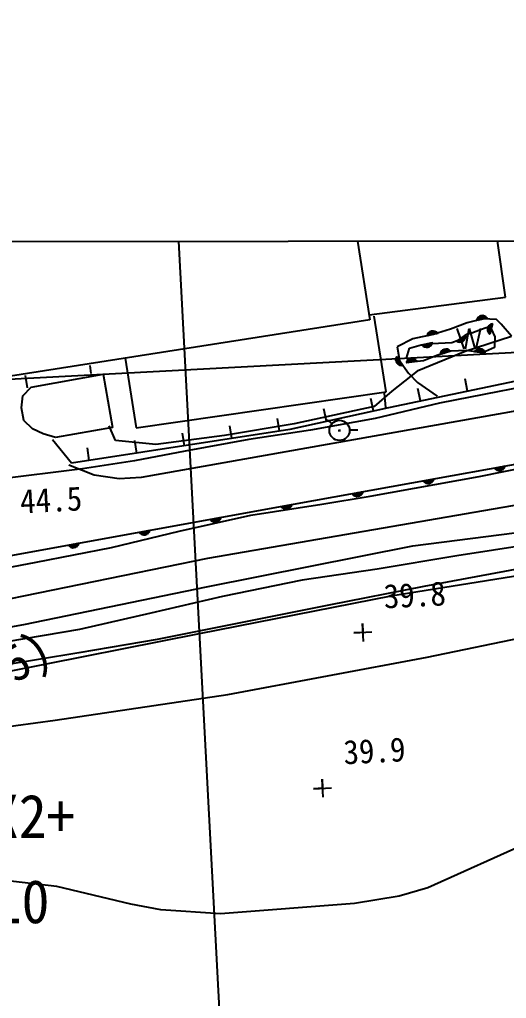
# Model space of a CAD drawing. Header units: millimetres. Extents: x 2406 to 3202, y 1103 to 1810.
# Drawn here: x 3105.9 to 3146.4, y 1493.4 to 1574.8 of the extents above; entities that cross this region are included whole.
import ezdxf
from ezdxf.xclip import XClip

# ---------------------------------------------------------------- set-up
doc = ezdxf.new("R2010")
doc.units = ezdxf.units.MM
doc.header["$LTSCALE"] = 10
doc.header["$MEASUREMENT"] = 0
doc.header["$XCLIPFRAME"] = 2
doc.layers.add('TX-PAPR', color=2, linetype='Continuous', plot=False)
doc.layers.add('TZ-BASE', color=253, linetype='Continuous')
doc.styles.add('GHS', font='GulimChe.ttf')
doc.styles.add('GR', font='GulimChe.ttf')
doc.styles.add('GUL', font='GulimChe.ttf')

# ---------------------------------------------------------------- blocks, each defined once
blk = doc.blocks.new('JD-DGJDT6FHJ')
at = {"layer": 'TZ-BASE', "style": 'GR'}
blk.add_text('(KPR300K145)', height=3, rotation=29.23871, dxfattribs=at).set_placement((599.354, 104.365))
blk = doc.blocks.new('JD-DXFDH7DHF')
at = {"layer": 'TZ-BASE'}
for p, q in [((626.372, 142.638), (644.965, -207.223)), ((657.155, 70.921, 53.772), (655.498, 82.475, 53.772)), ((643.924, 81.356, 54.081), (645.857, 69.062, 54.081)), ((645.809, 69.469, 53.772), (657.155, 70.921, 53.772)), ((691.907, 71.027, 52.473), (647.408, 61.75, 52.473)), ((647.21, 63.071, 53.195), (646.22, 69.343, 53.195)), ((654.923, 69.299, 50.33), (654.735, 68.991, 50.33)), ((655.609, 69.198, 50.33), (654.735, 68.985, 50.33)), ((654.805, 69.17, 50.33), (655.002, 69.05, 50.33)), ((655.053, 69.369, 50.33), (654.835, 69.009, 50.33)), ((654.85, 69.231, 50.33), (655.105, 69.075, 50.33)), ((654.905, 69.285, 50.33), (655.208, 69.1, 50.33)), ((655.156, 69.393, 50.33), (654.938, 69.034, 50.33)), ((654.973, 69.332, 50.33), (655.311, 69.125, 50.33)), ((655.245, 69.396, 50.33), (655.041, 69.059, 50.33)), ((655.055, 69.369, 50.33), (655.415, 69.15, 50.33)), ((655.326, 69.384, 50.33), (655.144, 69.084, 50.33)), ((655.16, 69.393, 50.33), (655.518, 69.175, 50.33)), ((655.4, 69.361, 50.33), (655.247, 69.11, 50.33)), ((655.315, 69.386, 50.33), (655.595, 69.216, 50.33)), ((655.467, 69.327, 50.33), (655.35, 69.135, 50.33)), ((655.528, 69.284, 50.33), (655.453, 69.16, 50.33)), ((655.583, 69.23, 50.33), (655.556, 69.185, 50.33)), ((699.467, 68.544), (262.748, 45.336)), ((645.857, 69.062, 54.081), (615.975, 64.362, 54.081)), ((653.967, 68.798, 50.33), (652.562, 68.271, 50.33)), ((653.089, 68.324, 50.824), (653.677, 66.634, 50.824)), ((653.812, 66.642, 50.824), (654.107, 68.333, 50.824)), ((655.288, 69.12, 50.33), (653.967, 68.798, 50.33)), ((654.107, 68.333, 50.824), (654.58, 66.66, 50.824)), ((654.693, 66.666, 50.824), (655.101, 68.363, 50.824)), ((654.744, 69.032, 50.33), (654.796, 69, 50.33)), ((654.769, 69.104, 50.33), (654.899, 69.025, 50.33)), ((655.076, 68.255, 50.123), (655.531, 68.417, 50.123)), ((656.401, 69.071, 50.33), (655.288, 69.12, 50.33)), ((655.531, 68.417, 50.123), (655.902, 68.497, 50.123)), ((655.637, 68.228, 50.123), (655.978, 68.43, 50.123)), ((655.642, 68.319, 50.123), (656.005, 68.533, 50.123)), ((655.642, 68.317, 50.123), (655.856, 67.955, 50.123)), ((655.646, 68.147, 50.123), (655.952, 68.327, 50.123)), ((655.669, 68.419, 50.123), (655.882, 68.057, 50.123)), ((655.67, 68.422, 50.123), (656.031, 68.636, 50.123)), ((655.708, 68.499, 50.123), (655.909, 68.16, 50.123)), ((655.749, 68.556, 50.123), (656.031, 68.723, 50.123)), ((655.757, 68.565, 50.123), (655.935, 68.263, 50.123)), ((655.812, 68.619, 50.123), (655.962, 68.366, 50.123)), ((656.054, 68.727, 50.123), (655.83, 67.855, 50.123)), ((655.873, 68.662, 50.123), (655.988, 68.468, 50.123)), ((655.902, 68.497, 50.123), (655.985, 68.456, 50.123)), ((655.941, 68.696, 50.123), (656.014, 68.571, 50.123)), ((655.985, 68.456, 50.123), (655.942, 68.291, 50.123)), ((656.014, 68.719, 50.123), (656.041, 68.674, 50.123)), ((656.769, 68.698, 50.33), (656.401, 69.071, 50.33)), ((657.629, 67.703, 50.33), (656.769, 68.698, 50.33)), ((651.116, 67.827, 50.33), (649.424, 67.467, 50.33)), ((651.5, 67.909, 50.33), (650.62, 67.722, 50.33)), ((650.817, 68.03, 50.33), (650.621, 67.727, 50.33)), ((650.631, 67.768, 50.33), (650.682, 67.735, 50.33)), ((650.658, 67.84, 50.33), (650.785, 67.757, 50.33)), ((650.695, 67.905, 50.33), (650.889, 67.779, 50.33)), ((650.949, 68.096, 50.33), (650.72, 67.743, 50.33)), ((650.742, 67.964, 50.33), (650.993, 67.801, 50.33)), ((650.799, 68.016, 50.33), (651.097, 67.823, 50.33)), ((651.053, 68.117, 50.33), (650.824, 67.765, 50.33)), ((650.868, 68.061, 50.33), (651.2, 67.845, 50.33)), ((651.142, 68.118, 50.33), (650.928, 67.787, 50.33)), ((650.951, 68.097, 50.33), (651.304, 67.867, 50.33)), ((651.222, 68.103, 50.33), (651.031, 67.809, 50.33)), ((651.056, 68.118, 50.33), (651.408, 67.889, 50.33)), ((652.562, 68.271, 50.33), (651.116, 67.827, 50.33)), ((651.295, 68.078, 50.33), (651.135, 67.831, 50.33)), ((651.212, 68.106, 50.33), (651.486, 67.928, 50.33)), ((651.362, 68.042, 50.33), (651.239, 67.853, 50.33)), ((651.422, 67.997, 50.33), (651.343, 67.876, 50.33)), ((651.475, 67.942, 50.33), (651.446, 67.898, 50.33)), ((653.082, 67.282, 50.123), (653.827, 67.787, 50.123)), ((653.257, 67.401, 50.123), (653.92, 67.85, 50.123)), ((653.412, 67.207, 50.123), (653.478, 67.551, 50.123)), ((653.771, 67.447, 50.123), (653.423, 67.514, 50.123)), ((653.492, 67.224, 50.123), (653.566, 67.611, 50.123)), ((653.805, 67.517, 50.123), (653.511, 67.573, 50.123)), ((653.574, 67.258, 50.123), (653.654, 67.67, 50.123)), ((653.826, 67.589, 50.123), (653.598, 67.633, 50.123)), ((653.662, 67.316, 50.123), (653.741, 67.73, 50.123)), ((653.836, 67.664, 50.123), (653.686, 67.692, 50.123)), ((653.76, 67.428, 50.123), (653.828, 67.782, 50.123)), ((653.834, 67.74, 50.123), (653.774, 67.752, 50.123)), ((657.639, 67.677, 50.078), (653.786, 66.422, 50.078)), ((653.92, 67.85, 50.123), (654.333, 67.972, 50.123)), ((654.333, 67.972, 50.123), (655.076, 68.255, 50.123)), ((655.642, 68.169, 50.123), (655.826, 67.859, 50.123)), ((655.668, 68.072, 50.123), (655.925, 68.225, 50.123)), ((655.7, 68.004, 50.123), (655.899, 68.122, 50.123)), ((655.742, 67.942, 50.123), (655.873, 68.019, 50.123)), ((655.794, 67.886, 50.123), (655.846, 67.916, 50.123)), ((655.942, 68.291, 50.123), (656.268, 67.629, 50.123)), ((656.268, 67.629, 50.123), (656.221, 66.764, 50.123)), ((649.424, 67.467, 50.33), (648.142, 66.816, 50.33)), ((648.142, 66.816, 50.33), (648.34, 65.66, 50.33)), ((648.919, 65.863, 50.123), (649.171, 66.686, 50.123)), ((649.171, 66.686, 50.123), (650.121, 66.968, 50.123)), ((650.121, 66.968, 50.123), (650.74, 67.088, 50.123)), ((650.192, 66.982, 50.123), (651.076, 67.153, 50.123)), ((650.477, 66.779, 50.123), (650.206, 66.962, 50.123)), ((650.216, 66.949, 50.123), (650.246, 66.992, 50.123)), ((650.269, 66.892, 50.123), (650.35, 67.012, 50.123)), ((650.632, 66.765, 50.123), (650.285, 67, 50.123)), ((650.328, 66.846, 50.123), (650.454, 67.032, 50.123)), ((650.737, 66.784, 50.123), (650.389, 67.02, 50.123)), ((650.393, 66.809, 50.123), (650.558, 67.053, 50.123)), ((650.466, 66.782, 50.123), (650.662, 67.073, 50.123)), ((650.821, 66.818, 50.123), (650.493, 67.04, 50.123)), ((650.546, 66.767, 50.123), (650.766, 67.093, 50.123)), ((650.891, 66.861, 50.123), (650.597, 67.06, 50.123)), ((650.635, 66.765, 50.123), (650.871, 67.113, 50.123)), ((650.949, 66.913, 50.123), (650.701, 67.08, 50.123)), ((650.739, 66.785, 50.123), (650.975, 67.133, 50.123)), ((650.74, 67.088, 50.123), (651.565, 67.124, 50.123)), ((650.997, 66.971, 50.123), (650.805, 67.1, 50.123)), ((650.873, 66.848, 50.123), (651.075, 67.147, 50.123)), ((651.035, 67.035, 50.123), (650.909, 67.12, 50.123)), ((651.064, 67.106, 50.123), (651.013, 67.141, 50.123)), ((651.565, 67.124, 50.123), (652.678, 67.158, 50.123)), ((652.678, 67.158, 50.123), (653.257, 67.401, 50.123)), ((653.423, 67.208, 50.123), (653.102, 67.27, 50.123)), ((653.117, 67.261, 50.123), (653.127, 67.313, 50.123)), ((653.571, 67.256, 50.123), (653.16, 67.335, 50.123)), ((653.187, 67.23, 50.123), (653.215, 67.373, 50.123)), ((653.661, 67.315, 50.123), (653.247, 67.395, 50.123)), ((653.26, 67.211, 50.123), (653.302, 67.432, 50.123)), ((653.335, 67.203, 50.123), (653.39, 67.492, 50.123)), ((653.725, 67.379, 50.123), (653.335, 67.454, 50.123)), ((656.221, 66.764, 50.123), (655.229, 66.317, 50.123)), ((648.029, 65.662, 50.33), (648.084, 65.985, 50.33)), ((648.046, 65.898, 50.33), (648.189, 65.874, 50.33)), ((648.075, 65.969, 50.33), (648.127, 65.96, 50.33)), ((648.08, 65.515, 50.33), (648.15, 65.928, 50.33)), ((648.096, 66.005, 50.33), (648.617, 65.271, 50.33)), ((653.786, 66.422, 50.078), (649.808, 64.795, 50.078)), ((651.435, 66.094, 50.123), (650.319, 65.648, 50.123)), ((652.591, 66.457, 50.123), (651.435, 66.094, 50.123)), ((651.866, 66.502, 50.123), (651.699, 66.183, 50.123)), ((652.557, 66.447, 50.123), (651.699, 66.177, 50.123)), ((651.705, 66.224, 50.123), (651.759, 66.196, 50.123)), ((651.725, 66.298, 50.123), (651.86, 66.228, 50.123)), ((651.756, 66.367, 50.123), (651.961, 66.259, 50.123)), ((651.991, 66.581, 50.123), (651.797, 66.208, 50.123)), ((651.797, 66.43, 50.123), (652.063, 66.291, 50.123)), ((651.849, 66.487, 50.123), (652.164, 66.323, 50.123)), ((652.092, 66.612, 50.123), (651.898, 66.239, 50.123)), ((651.913, 66.538, 50.123), (652.265, 66.355, 50.123)), ((651.993, 66.581, 50.123), (652.366, 66.387, 50.123)), ((652.181, 66.62, 50.123), (651.999, 66.271, 50.123)), ((652.096, 66.612, 50.123), (652.467, 66.418, 50.123)), ((652.263, 66.614, 50.123), (652.1, 66.303, 50.123)), ((652.337, 66.596, 50.123), (652.201, 66.335, 50.123)), ((652.251, 66.616, 50.123), (652.541, 66.464, 50.123)), ((652.407, 66.566, 50.123), (652.303, 66.367, 50.123)), ((652.471, 66.527, 50.123), (652.404, 66.399, 50.123)), ((652.529, 66.477, 50.123), (652.505, 66.43, 50.123)), ((653.87, 66.49, 50.123), (652.591, 66.457, 50.123)), ((655.229, 66.317, 50.123), (653.87, 66.49, 50.123)), ((655.456, 66.288, 50.123), (654.563, 66.402, 50.123)), ((654.851, 66.627, 50.123), (654.566, 66.407, 50.123)), ((654.589, 66.442, 50.123), (654.626, 66.394, 50.123)), ((654.638, 66.501, 50.123), (654.731, 66.38, 50.123)), ((654.998, 66.646, 50.123), (654.665, 66.389, 50.123)), ((654.695, 66.55, 50.123), (654.836, 66.367, 50.123)), ((654.758, 66.59, 50.123), (654.942, 66.353, 50.123)), ((655.102, 66.632, 50.123), (654.77, 66.375, 50.123)), ((654.83, 66.621, 50.123), (655.047, 66.34, 50.123)), ((655.187, 66.603, 50.123), (654.876, 66.362, 50.123)), ((654.909, 66.64, 50.123), (655.152, 66.327, 50.123)), ((655.258, 66.563, 50.123), (654.981, 66.348, 50.123)), ((655, 66.646, 50.123), (655.257, 66.313, 50.123)), ((655.319, 66.515, 50.123), (655.086, 66.335, 50.123)), ((655.106, 66.631, 50.123), (655.362, 66.3, 50.123)), ((655.369, 66.459, 50.123), (655.191, 66.322, 50.123)), ((655.249, 66.569, 50.123), (655.449, 66.31, 50.123)), ((655.411, 66.397, 50.123), (655.296, 66.308, 50.123)), ((655.443, 66.327, 50.123), (655.402, 66.295, 50.123)), ((622.692, 64.589, 53.359), (622.614, 65.249, 53.359)), ((625.509, 65.862, 53.195), (626.414, 60.072, 53.195)), ((648.022, 65.75, 50.33), (648.311, 65.701, 50.33)), ((648.027, 65.673, 50.33), (648.373, 65.614, 50.33)), ((648.028, 65.825, 50.33), (648.25, 65.787, 50.33)), ((648.046, 65.594, 50.33), (648.434, 65.528, 50.33)), ((648.082, 65.512, 50.33), (648.496, 65.442, 50.33)), ((648.141, 65.427, 50.33), (648.212, 65.842, 50.33)), ((648.142, 65.425, 50.33), (648.557, 65.355, 50.33)), ((648.207, 65.364, 50.33), (648.273, 65.755, 50.33)), ((648.256, 65.33, 50.33), (648.611, 65.27, 50.33)), ((648.275, 65.319, 50.33), (648.334, 65.669, 50.33)), ((648.34, 65.66, 50.33), (649.076, 64.625, 50.33)), ((648.346, 65.287, 50.33), (648.396, 65.582, 50.33)), ((648.419, 65.268, 50.33), (648.457, 65.496, 50.33)), ((648.493, 65.259, 50.33), (648.519, 65.409, 50.33)), ((648.57, 65.263, 50.33), (648.58, 65.323, 50.33)), ((649.787, 65.585, 50.123), (648.894, 65.479, 50.123)), ((649.118, 65.767, 50.123), (648.895, 65.484, 50.123)), ((648.909, 65.524, 50.123), (648.957, 65.486, 50.123)), ((649.329, 65.53, 50.123), (648.919, 65.863, 50.123)), ((648.942, 65.593, 50.123), (649.062, 65.499, 50.123)), ((648.985, 65.655, 50.123), (649.167, 65.511, 50.123)), ((649.256, 65.821, 50.123), (648.996, 65.491, 50.123)), ((649.038, 65.709, 50.123), (649.273, 65.524, 50.123)), ((649.099, 65.756, 50.123), (649.378, 65.536, 50.123)), ((649.361, 65.833, 50.123), (649.101, 65.503, 50.123)), ((649.172, 65.794, 50.123), (649.483, 65.549, 50.123)), ((649.45, 65.825, 50.123), (649.206, 65.516, 50.123)), ((649.258, 65.822, 50.123), (649.589, 65.561, 50.123)), ((649.529, 65.804, 50.123), (649.312, 65.528, 50.123)), ((650.319, 65.648, 50.123), (649.329, 65.53, 50.123)), ((649.365, 65.833, 50.123), (649.694, 65.574, 50.123)), ((649.599, 65.772, 50.123), (649.417, 65.541, 50.123)), ((649.518, 65.807, 50.123), (649.775, 65.605, 50.123)), ((649.662, 65.73, 50.123), (649.522, 65.553, 50.123)), ((649.717, 65.68, 50.123), (649.628, 65.566, 50.123)), ((649.766, 65.62, 50.123), (649.733, 65.578, 50.123)), ((617.208, 64.418, 53.359), (617.367, 63.387, 53.359)), ((617.697, 63.467, 53.112), (623.687, 64.528, 53.112)), ((623.687, 64.528, 53.112), (624.468, 60.117, 53.112)), ((649.808, 64.795, 50.078), (647.689, 63.115, 50.078)), ((649.076, 64.625, 50.33), (649.813, 63.837, 50.33)), ((662.948, 64.335, 51.07), (656.616, 63.096, 51.07)), ((616.991, 62.73, 53.112), (617.697, 63.467, 53.112)), ((649.813, 63.837, 50.33), (651.454, 62.713, 50.33)), ((653.992, 63.123, 52.473), (653.778, 64.151, 52.473)), ((616.905, 61.732, 53.112), (616.991, 62.73, 53.112)), ((626.414, 60.072, 53.195), (647.21, 63.071, 53.195)), ((647.689, 63.115, 50.078), (646.233, 61.843, 50.078)), ((647.045, 62.948, 52.308), (647.161, 61.752, 52.308)), ((650.076, 62.306, 52.473), (649.862, 63.334, 52.473)), ((656.616, 63.096, 51.07), (651.65, 62.138, 51.07)), ((646.233, 61.843, 50.078), (639.569, 60.4, 50.078)), ((646.163, 61.477, 52.473), (645.938, 62.503, 52.473)), ((651.65, 62.138, 51.07), (646.31, 60.851, 51.07)), ((617.092, 60.677, 53.112), (616.905, 61.732, 53.112)), ((658.248, 61.515, 50.227), (626.841, 55.947, 50.227)), ((647.408, 61.75, 52.473), (639.193, 59.948, 52.473)), ((639.524, 53.721, 51.133), (680.053, 61.045, 51.133)), ((642.256, 60.62, 52.473), (642.031, 61.646, 52.473)), ((617.798, 60.004, 53.112), (617.092, 60.677, 53.112)), ((624.722, 59.011, 50.078), (624.193, 60.255, 50.078)), ((639.569, 60.4, 50.078), (633.777, 59.447, 50.078)), ((634.386, 59.204, 52.473), (634.225, 60.242, 52.473)), ((638.339, 59.816, 52.473), (638.178, 60.854, 52.473)), ((646.31, 60.851, 51.07), (640.93, 59.895, 51.07)), ((642.314, 60.782, 52.102), (642.706, 60.413, 52.102)), ((618.702, 59.586, 53.112), (617.798, 60.004, 53.112)), ((619.731, 59.279, 53.112), (618.702, 59.586, 53.112)), ((624.468, 60.117, 53.112), (619.731, 59.279, 53.112)), ((639.193, 59.948, 52.473), (621.036, 57.138, 52.473)), ((633.777, 59.447, 50.078), (628.068, 58.699, 50.078)), ((630.433, 58.593, 52.473), (630.273, 59.63, 52.473)), ((640.93, 59.895, 51.07), (635.8, 59.102, 51.07)), ((643.223, 59.857, 52.102), (643.427, 59.845, 52.102)), ((643.332, 59.931, 52.102), (643.341, 59.773, 52.102)), ((644.172, 59.903, 52.102), (644.849, 59.921, 52.102)), ((621.036, 57.138, 52.473), (619.483, 59.086, 52.473)), ((628.068, 58.699, 50.078), (624.722, 59.011, 50.078)), ((626.48, 57.981, 52.473), (626.32, 59.018, 52.473)), ((635.8, 59.102, 51.07), (630.503, 58.146, 51.07)), ((622.527, 57.369, 52.473), (622.367, 58.407, 52.473)), ((630.503, 58.146, 51.07), (626.282, 57.347, 51.07)), ((622.926, 56.137, 50.227), (620.829, 56.975, 50.227)), ((626.282, 57.347, 51.07), (621.978, 56.674, 51.07)), ((654.957, 56.04, 51.07), (661.124, 57.28, 51.07)), ((621.978, 56.674, 51.07), (614.822, 55.771, 51.07)), ((625.027, 55.835, 50.227), (622.926, 56.137, 50.227)), ((656.213, 56.737, 51.133), (657.099, 56.897, 51.133)), ((656.495, 56.531, 51.133), (656.226, 56.718, 51.133)), ((656.237, 56.703, 51.133), (656.267, 56.747, 51.133)), ((656.289, 56.646, 51.133), (656.371, 56.766, 51.133)), ((656.65, 56.515, 51.133), (656.306, 56.754, 51.133)), ((656.347, 56.599, 51.133), (656.476, 56.784, 51.133)), ((656.756, 56.533, 51.133), (656.41, 56.773, 51.133)), ((656.412, 56.562, 51.133), (656.58, 56.803, 51.133)), ((656.484, 56.534, 51.133), (656.684, 56.822, 51.133)), ((656.84, 56.565, 51.133), (656.514, 56.791, 51.133)), ((656.564, 56.518, 51.133), (656.789, 56.841, 51.133)), ((656.91, 56.608, 51.133), (656.619, 56.81, 51.133)), ((656.654, 56.515, 51.133), (656.893, 56.86, 51.133)), ((656.969, 56.659, 51.133), (656.723, 56.829, 51.133)), ((656.758, 56.533, 51.133), (656.997, 56.879, 51.133)), ((657.018, 56.716, 51.133), (656.828, 56.848, 51.133)), ((656.892, 56.595, 51.133), (657.097, 56.891, 51.133)), ((657.057, 56.78, 51.133), (656.932, 56.867, 51.133)), ((657.086, 56.851, 51.133), (657.036, 56.886, 51.133)), ((626.841, 55.947, 50.227), (625.027, 55.835, 50.227)), ((645.894, 54.406, 51.07), (654.957, 56.04, 51.07)), ((650.309, 55.67, 51.133), (651.194, 55.83, 51.133)), ((650.591, 55.464, 51.133), (650.322, 55.651, 51.133)), ((650.332, 55.637, 51.133), (650.362, 55.68, 51.133)), ((650.384, 55.58, 51.133), (650.467, 55.699, 51.133)), ((650.746, 55.448, 51.133), (650.401, 55.687, 51.133)), ((650.443, 55.532, 51.133), (650.571, 55.718, 51.133)), ((650.852, 55.466, 51.133), (650.506, 55.706, 51.133)), ((650.508, 55.495, 51.133), (650.676, 55.736, 51.133)), ((650.58, 55.467, 51.133), (650.78, 55.755, 51.133)), ((650.936, 55.498, 51.133), (650.61, 55.725, 51.133)), ((650.66, 55.451, 51.133), (650.884, 55.774, 51.133)), ((651.006, 55.541, 51.133), (650.714, 55.743, 51.133)), ((650.749, 55.448, 51.133), (650.989, 55.793, 51.133)), ((651.065, 55.592, 51.133), (650.819, 55.762, 51.133)), ((650.853, 55.466, 51.133), (651.093, 55.812, 51.133)), ((651.113, 55.649, 51.133), (650.923, 55.781, 51.133)), ((650.988, 55.528, 51.133), (651.193, 55.824, 51.133)), ((651.153, 55.713, 51.133), (651.028, 55.8, 51.133)), ((651.182, 55.784, 51.133), (651.132, 55.819, 51.133)), ((632.399, 49.242, 50.057), (663.711, 54.645, 50.057)), ((644.404, 54.603, 51.133), (645.29, 54.763, 51.133)), ((644.686, 54.397, 51.133), (644.418, 54.584, 51.133)), ((644.428, 54.57, 51.133), (644.458, 54.613, 51.133)), ((644.48, 54.513, 51.133), (644.562, 54.632, 51.133)), ((644.841, 54.381, 51.133), (644.497, 54.62, 51.133)), ((644.538, 54.465, 51.133), (644.667, 54.651, 51.133)), ((644.947, 54.399, 51.133), (644.601, 54.639, 51.133)), ((644.604, 54.428, 51.133), (644.771, 54.669, 51.133)), ((644.676, 54.4, 51.133), (644.876, 54.688, 51.133)), ((645.032, 54.431, 51.133), (644.706, 54.658, 51.133)), ((644.755, 54.384, 51.133), (644.98, 54.707, 51.133)), ((645.102, 54.474, 51.133), (644.81, 54.676, 51.133)), ((644.845, 54.381, 51.133), (645.084, 54.726, 51.133)), ((645.16, 54.525, 51.133), (644.914, 54.695, 51.133)), ((644.949, 54.399, 51.133), (645.189, 54.745, 51.133)), ((645.209, 54.582, 51.133), (645.019, 54.714, 51.133)), ((645.083, 54.461, 51.133), (645.289, 54.757, 51.133)), ((645.248, 54.646, 51.133), (645.123, 54.733, 51.133)), ((645.278, 54.717, 51.133), (645.228, 54.752, 51.133)), ((611.294, 48.627, 51.133), (639.524, 53.721, 51.133)), ((635.964, 52.819, 51.07), (641.881, 53.73, 51.07)), ((638.5, 53.536, 51.133), (639.386, 53.696, 51.133)), ((639.044, 53.332, 51.133), (639.284, 53.678, 51.133)), ((639.179, 53.395, 51.133), (639.384, 53.691, 51.133)), ((639.373, 53.65, 51.133), (639.323, 53.685, 51.133)), ((641.881, 53.73, 51.07), (645.894, 54.406, 51.07)), ((638.782, 53.33, 51.133), (638.513, 53.517, 51.133)), ((638.524, 53.503, 51.133), (638.554, 53.546, 51.133)), ((638.575, 53.446, 51.133), (638.658, 53.565, 51.133)), ((638.937, 53.314, 51.133), (638.593, 53.553, 51.133)), ((638.634, 53.399, 51.133), (638.762, 53.584, 51.133)), ((639.043, 53.332, 51.133), (638.697, 53.572, 51.133)), ((638.699, 53.361, 51.133), (638.867, 53.603, 51.133)), ((638.771, 53.333, 51.133), (638.971, 53.621, 51.133)), ((639.127, 53.365, 51.133), (638.801, 53.591, 51.133)), ((638.851, 53.317, 51.133), (639.076, 53.64, 51.133)), ((639.197, 53.407, 51.133), (638.906, 53.61, 51.133)), ((638.941, 53.314, 51.133), (639.18, 53.659, 51.133)), ((639.256, 53.458, 51.133), (639.01, 53.628, 51.133)), ((639.305, 53.515, 51.133), (639.114, 53.647, 51.133)), ((639.344, 53.579, 51.133), (639.219, 53.666, 51.133)), ((630.004, 51.495, 51.07), (635.964, 52.819, 51.07)), ((632.595, 52.471, 51.133), (633.481, 52.631, 51.133)), ((632.877, 52.265, 51.133), (632.609, 52.451, 51.133)), ((632.619, 52.437, 51.133), (632.649, 52.481, 51.133)), ((632.671, 52.38, 51.133), (632.753, 52.499, 51.133)), ((633.032, 52.249, 51.133), (632.688, 52.488, 51.133)), ((632.729, 52.333, 51.133), (632.858, 52.518, 51.133)), ((633.138, 52.266, 51.133), (632.792, 52.506, 51.133)), ((632.794, 52.296, 51.133), (632.962, 52.537, 51.133)), ((632.867, 52.268, 51.133), (633.067, 52.556, 51.133)), ((633.222, 52.299, 51.133), (632.897, 52.525, 51.133)), ((632.946, 52.251, 51.133), (633.171, 52.575, 51.133)), ((633.293, 52.342, 51.133), (633.001, 52.544, 51.133)), ((633.036, 52.249, 51.133), (633.275, 52.594, 51.133)), ((633.351, 52.392, 51.133), (633.105, 52.563, 51.133)), ((633.14, 52.267, 51.133), (633.38, 52.612, 51.133)), ((633.4, 52.45, 51.133), (633.21, 52.582, 51.133)), ((633.274, 52.329, 51.133), (633.48, 52.625, 51.133)), ((633.439, 52.514, 51.133), (633.314, 52.601, 51.133)), ((633.469, 52.585, 51.133), (633.419, 52.619, 51.133)), ((624.373, 50.127, 51.07), (630.004, 51.495, 51.07)), ((626.691, 51.405, 51.133), (627.576, 51.565, 51.133)), ((626.973, 51.199, 51.133), (626.704, 51.386, 51.133)), ((626.714, 51.372, 51.133), (626.744, 51.415, 51.133)), ((626.766, 51.315, 51.133), (626.849, 51.434, 51.133)), ((627.128, 51.183, 51.133), (626.783, 51.422, 51.133)), ((626.825, 51.268, 51.133), (626.953, 51.453, 51.133)), ((627.233, 51.201, 51.133), (626.888, 51.441, 51.133)), ((626.89, 51.23, 51.133), (627.058, 51.471, 51.133)), ((626.962, 51.202, 51.133), (627.162, 51.49, 51.133)), ((627.318, 51.233, 51.133), (626.992, 51.46, 51.133)), ((627.042, 51.186, 51.133), (627.266, 51.509, 51.133)), ((627.388, 51.276, 51.133), (627.096, 51.478, 51.133)), ((627.131, 51.183, 51.133), (627.371, 51.528, 51.133)), ((627.447, 51.327, 51.133), (627.201, 51.497, 51.133)), ((627.235, 51.201, 51.133), (627.475, 51.547, 51.133)), ((627.495, 51.384, 51.133), (627.305, 51.516, 51.133)), ((627.37, 51.263, 51.133), (627.575, 51.559, 51.133)), ((627.535, 51.448, 51.133), (627.41, 51.535, 51.133)), ((627.564, 51.519, 51.133), (627.514, 51.554, 51.133)), ((649.429, 50.272, 49.057), (660.278, 51.651, 49.057)), ((620.786, 50.34, 51.133), (621.672, 50.5, 51.133)), ((621.057, 50.137, 51.133), (621.257, 50.425, 51.133)), ((621.137, 50.12, 51.133), (621.362, 50.444, 51.133)), ((621.227, 50.118, 51.133), (621.466, 50.462, 51.133)), ((621.542, 50.261, 51.133), (621.296, 50.432, 51.133)), ((621.331, 50.136, 51.133), (621.57, 50.481, 51.133)), ((621.591, 50.319, 51.133), (621.401, 50.451, 51.133)), ((621.465, 50.198, 51.133), (621.67, 50.494, 51.133)), ((621.63, 50.383, 51.133), (621.505, 50.469, 51.133)), ((621.659, 50.454, 51.133), (621.609, 50.488, 51.133)), ((659.507, 50.43, 48.057), (653.094, 49.439, 48.057)), ((618.124, 48.929, 51.07), (624.373, 50.127, 51.07)), ((621.068, 50.134, 51.133), (620.799, 50.32, 51.133)), ((620.81, 50.306, 51.133), (620.84, 50.349, 51.133)), ((620.861, 50.249, 51.133), (620.944, 50.368, 51.133)), ((621.223, 50.117, 51.133), (620.879, 50.356, 51.133)), ((620.92, 50.202, 51.133), (621.049, 50.387, 51.133)), ((621.329, 50.135, 51.133), (620.983, 50.375, 51.133)), ((620.985, 50.164, 51.133), (621.153, 50.406, 51.133)), ((621.413, 50.168, 51.133), (621.087, 50.394, 51.133)), ((621.483, 50.211, 51.133), (621.192, 50.413, 51.133)), ((632.264, 46.858, 49.057), (649.429, 50.272, 49.057)), ((610.936, 44.876, 50.057), (632.399, 49.242, 50.057)), ((612.413, 47.81, 51.07), (618.124, 48.929, 51.07)), ((653.094, 49.439, 48.057), (646.474, 48.326, 48.057)), ((665.711, 48.976, 48.227), (647.596, 46.084, 48.227)), ((646.474, 48.326, 48.057), (640.227, 47.417, 48.057)), ((658.254, 48.371, 47.061), (650.349, 46.895, 47.061)), ((640.227, 47.417, 48.057), (633.604, 46.056, 48.057)), ((617.073, 43.732, 49.057), (632.264, 46.858, 49.057)), ((650.349, 46.895, 47.061), (642.445, 45.336, 47.061)), ((633.604, 46.056, 48.057), (627.644, 44.691, 48.057)), ((647.596, 46.084, 48.227), (631.663, 42.971, 48.227)), ((642.445, 45.336, 47.061), (634.954, 43.857, 47.061)), ((627.644, 44.691, 48.057), (621.724, 43.325, 48.057)), ((650.614, 41.035, 53.05), (666.877, 44.393, 53.05)), ((601.579, 41.021, 49.057), (617.073, 43.732, 49.057)), ((621.724, 43.325, 48.057), (615.683, 42.291, 48.057)), ((634.954, 43.857, 47.061), (628.166, 42.497, 47.061)), ((644.533, 43.045, 46.875), (646.03, 43.125, 46.875)), ((645.321, 42.336, 46.875), (645.242, 43.834, 46.875)), ((645.242, 43.834, 46.875), (645.281, 43.085, 46.875)), ((631.663, 42.971, 48.227), (615.731, 39.817, 48.227)), ((628.166, 42.497, 47.061), (621.67, 41.383, 47.061)), ((645.281, 43.085, 46.875), (644.533, 43.045, 46.875)), ((621.67, 41.383, 47.061), (614.925, 40.271, 47.061)), ((634.063, 37.927, 53.05), (650.614, 41.035, 53.05)), ((619.703, 35.793, 53.05), (634.063, 37.927, 53.05)), ((605.304, 33.866, 53.05), (619.703, 35.793, 53.05)), ((641.181, 30.089, 46.999), (642.679, 30.169, 46.999)), ((641.93, 30.129, 46.999), (641.181, 30.089, 46.999)), ((641.969, 29.38, 46.999), (641.89, 30.878, 46.999)), ((641.89, 30.878, 46.999), (641.93, 30.129, 46.999)), ((659.916, 26.011, 47.057), (650.696, 21.866, 47.057)), ((619.82, 21.982, 47.057), (613.641, 22.682, 47.057)), ((625.994, 20.5, 47.057), (619.82, 21.982, 47.057)), ((648.301, 21.18, 47.057), (644.586, 20.545, 47.057)), ((650.696, 21.866, 47.057), (648.301, 21.18, 47.057)), ((628.465, 20.03, 47.057), (625.994, 20.5, 47.057)), ((644.586, 20.545, 47.057), (633.451, 19.71, 47.057)), ((633.451, 19.71, 47.057), (628.465, 20.03, 47.057))]:
    blk.add_line(p, q, dxfattribs=at)
blk.add_circle((643.336, 59.863, 52.102), 0.837, dxfattribs=at)
for centre, start, end in [((655.216, 68.909, 50.33), 36.28649, 171.04677), ((656.124, 68.244, 50.123), 98.21401, 232.97428), ((651.099, 67.632, 50.33), 34.63101, 169.39128), ((653.349, 67.69, 50.123), 236.75877, 11.51904), ((650.598, 67.251, 50.123), 213.56018, 348.32045), ((648.509, 65.747, 50.33), 148.00414, 282.76441), ((652.184, 66.133, 50.123), 40.06914, 174.82941), ((654.986, 66.159, 50.123), 15.33902, 150.09929), ((649.362, 65.346, 50.123), 29.37527, 164.13554), ((656.623, 57.002, 51.133), 212.86286, 347.62313), ((650.718, 55.935, 51.133), 212.86286, 347.62313), ((644.814, 54.868, 51.133), 212.86286, 347.62313), ((638.909, 53.801, 51.133), 212.84967, 347.60995), ((633.005, 52.735, 51.133), 212.84967, 347.60995), ((627.1, 51.67, 51.133), 212.84967, 347.60995), ((621.196, 50.604, 51.133), 212.84967, 347.60995)]:
    blk.add_arc(centre, 0.487, start, end, dxfattribs=at)
for s, height, rotation, style, p in [('44.5', 2, 3.04196, 'GUL', (616.821, 52.958, 47.082)), ('39.8', 2, 3.04196, 'GUL', (647.064, 45.068, 47.082)), ('39.9', 2, 3.04196, 'GUL', (643.713, 32.112, 47.082)), ('(2@35.00)X3+(2@40.00)X18+(1@40)X2+', 3.6, 0.00128, 'GHS', (542.211, 26.007)), ('(2@40.00)X13+2@35.00+(2@40.00)X10', 3.6, 0.00128, 'GHS', (542.447, 18.921, 47.057))]:
    blk.add_text(s, height=height, rotation=rotation, dxfattribs=dict(at, style=style)).set_placement(p)

msp = doc.modelspace()

# ---------------------------------------------------------------- linework, layer by layer
at = {"layer": 'TX-PAPR'}
msp.add_lwpolyline([(2489.069, 1555.776), (3189.068, 1556.419), (3189.206, 1406.419), (2489.206, 1405.776)], close=True, dxfattribs=at)

# ---------------------------------------------------------------- block references
at = {"layer": 'TZ-BASE'}
ref = msp.add_blockref('JD-DXFDH7DHF', (2489.137, 1480.776), dxfattribs=at)
XClip(ref).set_block_clipping_path([(-0.0689262289, 74.9999682976), (699.9307781337, 75.6432797985), (700.0686305916, -74.3566568571), (0.068926229, -74.9999683274)])
msp.add_blockref('JD-DGJDT6FHJ', (2489.206, 1405.776), dxfattribs=at)

doc.saveas('drawing.dxf')
